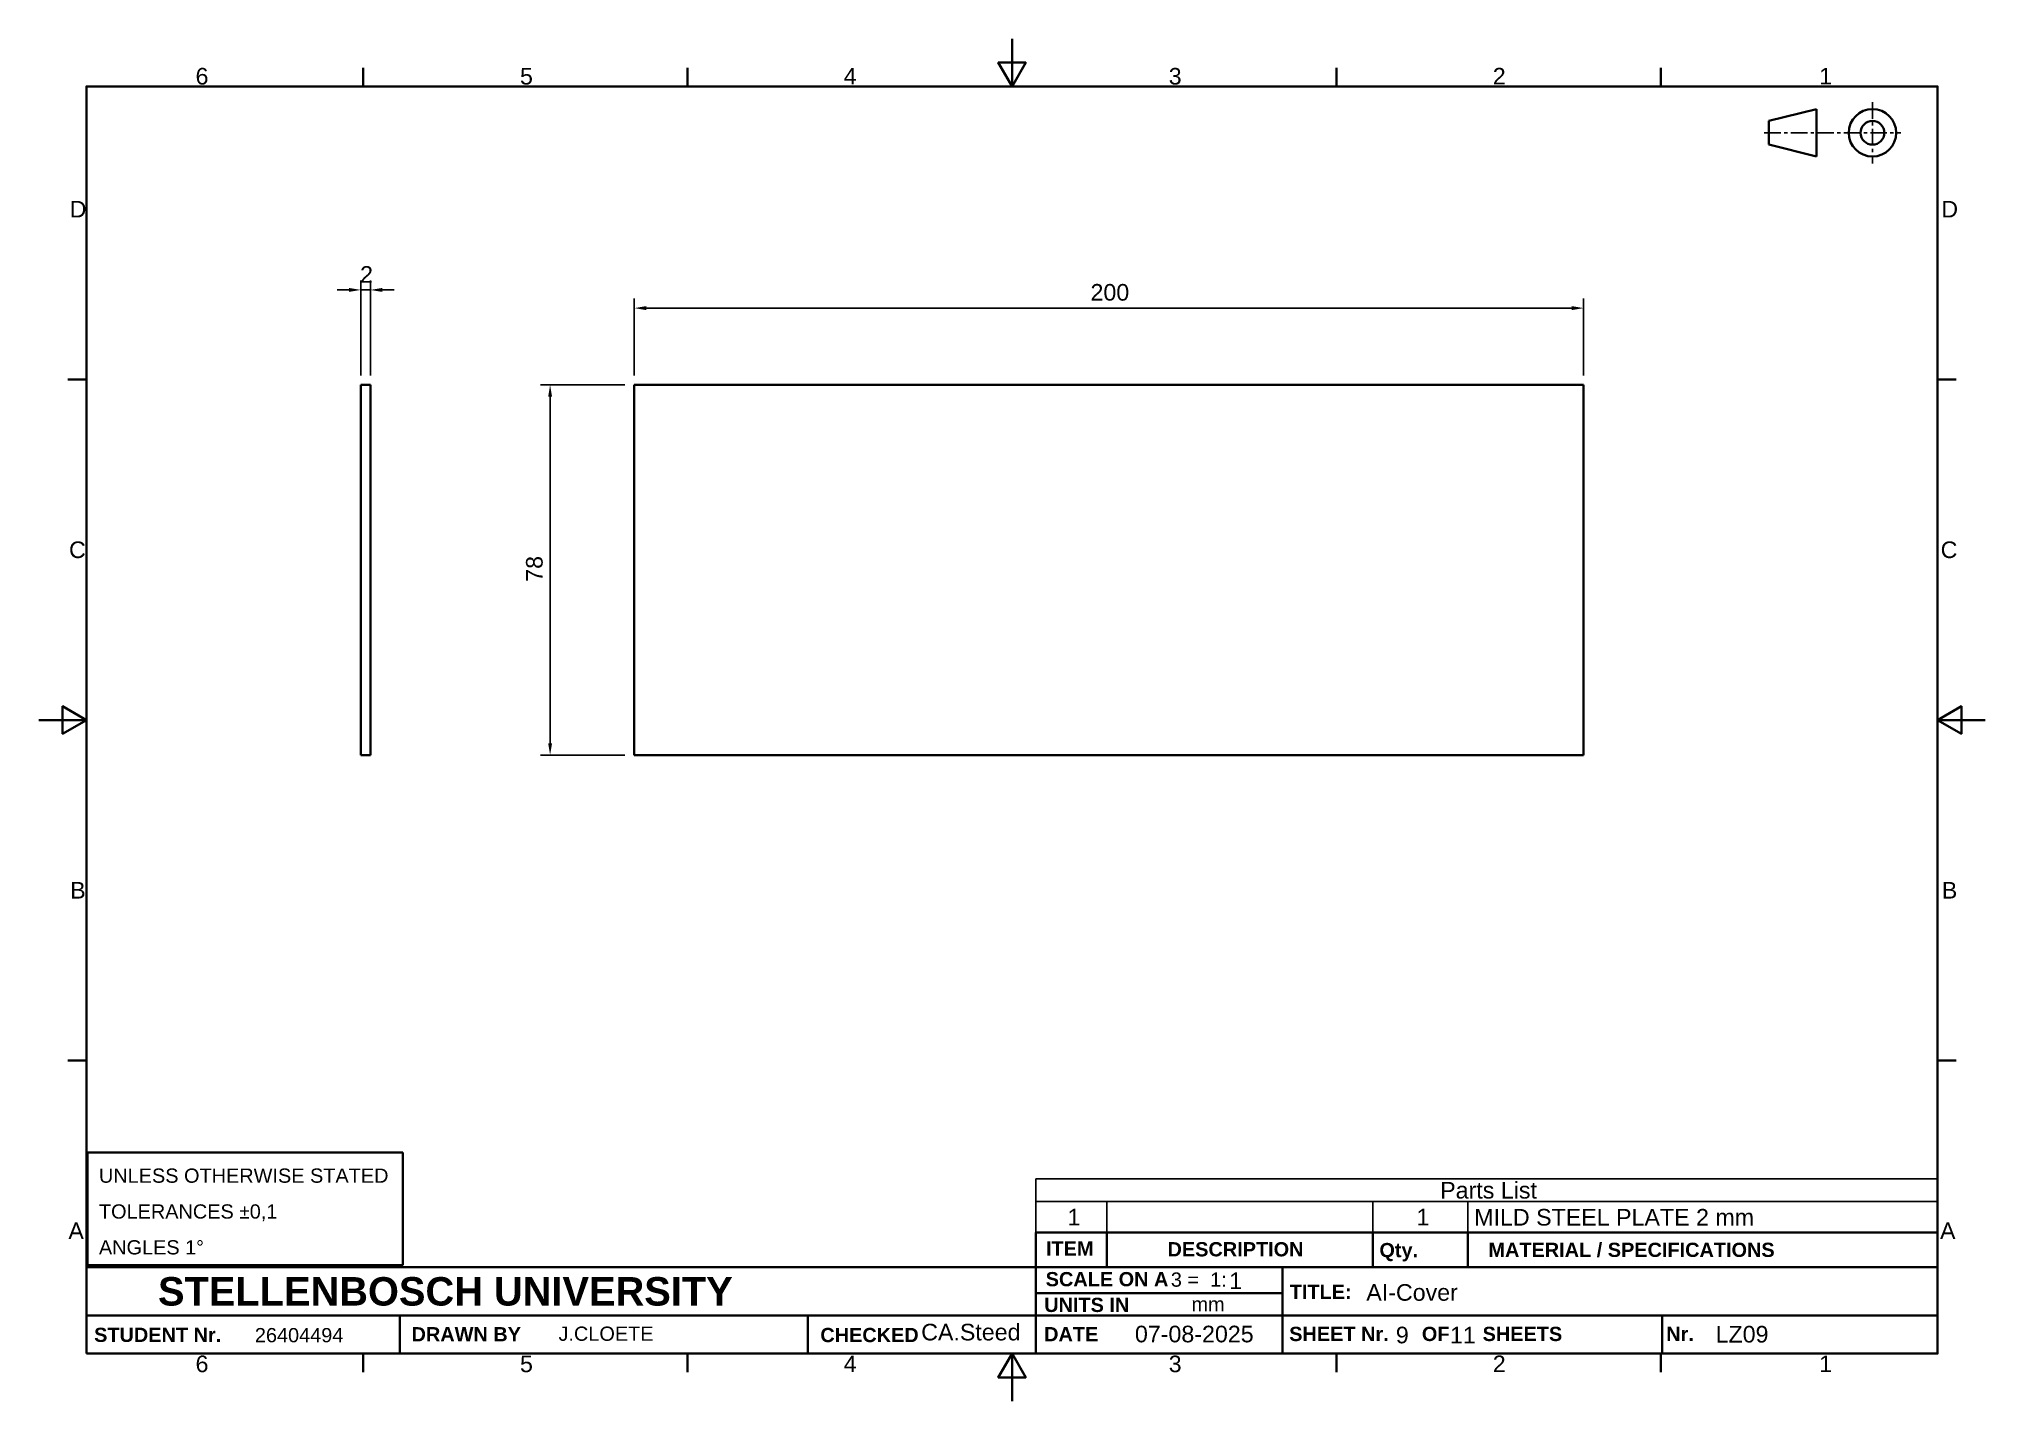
# Model space of a CAD drawing. Header units: millimetres. Extents: x 0 to 410, y 0 to 287.
import ezdxf

# ---------------------------------------------------------------- set-up
doc = ezdxf.new("R2010")
doc.units = ezdxf.units.MM
doc.linetypes.add('CENTER_ACAD', pattern=[1336.842178, 835.526367, -167.10527, 167.10527, -167.10527])
for name, color, linetype, lineweight in [('Border_0', 7, 'Continuous', 35), ('Border_2', 7, 'Continuous', 35), ('Dimensions(ISO)', 7, 'Continuous', 25), ('Sketch Geometry(ISO)', 7, 'Continuous', 35), ('Symbols(ISO)', 7, 'Continuous', 25), ('Visible Edges(ISO)', 7, 'Continuous', 35)]:
    doc.layers.add(name, color=color, linetype=linetype, lineweight=lineweight)
doc.styles.add('Border_1', font='arial.ttf')
doc.styles.add('Copy of DEFAULT-ISO', font='arial.ttf')
doc.styles.add('DEFAULT-ISO', font='arial.ttf')
doc.styles.add('ROMANS', font='romans.shx')
doc.dimstyles.new('PRIOR2-01', dxfattribs={"dimtxt": 3.5, "dimasz": 2.5, "dimexe": 2, "dimexo": 2, "dimgap": 1.5, "dimtad": 1, "dimtoh": 1, "dimdec": 0, "dimzin": 0, "dimtxsty": 'DEFAULT-ISO', "dimcen": 0.09, "dimclrd": 7, "dimclre": 7, "dimclrt": 7, "dimaunit": 1, "dimadec": 0, "dimazin": 0, "dimtfac": 1, "dimtdec": 3, "dimtmove": 0, "dimatfit": 3, "dimfxl": 1, "dimtolj": 1, "dimtzin": 0, "dimlwd": 25, "dimlwe": 25, "dimarcsym": 0})

# ---------------------------------------------------------------- blocks, each defined once
blk = doc.blocks.new('Borders Default Border')
at = {"layer": 'Border_0'}
for p, q in [((68.33, 277), (68.33, 280.9)), ((136.67, 277), (136.67, 280.9)), ((273.33, 277), (273.33, 280.9)), ((341.67, 277), (341.67, 280.9)), ((10, 215.25), (6.1, 215.25)), ((400, 215.25), (403.9, 215.25)), ((10, 71.75), (6.1, 71.75)), ((400, 71.75), (403.9, 71.75)), ((68.33, 10), (68.33, 6.1)), ((136.67, 10), (136.67, 6.1)), ((273.33, 10), (273.33, 6.1)), ((341.67, 10), (341.67, 6.1))]:
    blk.add_line(p, q, dxfattribs=at)
at = {"layer": 'Border_0', "flags": 128}
for points in [[(205, 287), (205, 277), (202.11, 282), (207.89, 282), (205, 277)], [(10, 10), (10, 277), (400, 277), (400, 10), (10, 10)], [(0, 143.5), (10, 143.5), (5, 146.39), (5, 140.61), (10, 143.5)], [(410, 143.5), (400, 143.5), (405, 146.39), (405, 140.61), (400, 143.5)], [(205, 0), (205, 10), (202.11, 5), (207.89, 5), (205, 10)]]:
    blk.add_lwpolyline(points, dxfattribs=at)
at = {"layer": 'Border_2', "char_height": 3.5, "attachment_point": 7, "style": 'Border_1'}
for s, insert in [('6', (33, 277.34)), ('5', (101.35, 277.34)), ('4', (169.54, 277.4)), ('3', (238.02, 277.34)), ('2', (306.29, 277.4)), ('1', (375.03, 277.4)), ('D', (6.48, 249.38)), ('D', (400.78, 249.38)), ('C', (6.34, 177.57)), ('C', (400.64, 177.57)), ('B', (6.59, 105.88)), ('B', (400.89, 105.88)), ('A', (6.21, 34.13)), ('A', (400.51, 34.13)), ('6', (33, 6.04)), ('5', (101.35, 6.04)), ('4', (169.54, 6.1)), ('3', (238.02, 6.04)), ('2', (306.29, 6.1)), ('1', (375.03, 6.1))]:
    blk.add_mtext(s, dxfattribs=dict(at, insert=insert))
blk = doc.blocks.new('Title Blocks stellenbosch')
at = {"layer": 'Sketch Geometry(ISO)'}
for p, q in [((218.02, 9.91), (218.02, 35.41)), ((218.02, 35.41), (408.02, 35.41)), ((233.02, 35.41), (233.02, 28.16)), ((289.02, 35.41), (289.02, 28.16)), ((309.02, 35.41), (309.02, 28.16)), ((18.02, 28.16), (408.02, 28.16)), ((270.02, 28.16), (270.02, 9.91)), ((218.02, 22.66), (270.02, 22.66)), ((18.02, 17.91), (408.02, 17.91)), ((84.02, 17.91), (84.02, 9.91)), ((170.02, 17.91), (170.02, 9.91)), ((350.02, 17.91), (350.02, 9.91)), ((408.02, 9.91), (18.02, 9.91))]:
    blk.add_line(p, q, dxfattribs=at)
at = {"layer": 'Symbols(ISO)', "color": 7, "attachment_point": 1, "style": 'ROMANS'}
for s, insert, char_height in [('\\fArial|b1|i0;{\\H3.0000;ITEM}', (220.18, 33.57), 3), ('\\fArial|b1|i0;{\\H3.0000;DESCRIPTION}', (245.79, 33.4), 3), ('\\fArial|b1|i0;{\\H3.0000;Qty.}', (290.42, 33.22), 3), ('\\fArial|b1|i0;{\\H3.0000;MATERIAL / SPECIFICATIONS}', (313.39, 33.28), 3), ('\\fArial|b1|i0;{\\H6.0000;STELLENBOSCH UNIVERSITY}', (33.11, 26.03), 6), ('\\fArial|b1|i0;{\\H3.0000;SCALE ON A}', (220.12, 27.1), 3), ('\\fArial|b1|i0;{\\H3.0000;UNITS IN}', (219.81, 21.68), 3), ('\\fArial|b1|i0;{\\H3.0000;TITLE:}', (271.53, 24.43), 3), ('\\fArial|b1|i0;{\\H3.0000;STUDENT Nr.}', (19.65, 15.37), 3), ('\\fArial|b1|i0;{\\H3.0000;DRAWN BY}', (86.53, 15.49), 3), ('\\fArial|b1|i0;{\\H3.0000;CHECKED}', (172.64, 15.33), 3), ('\\fArial|b1|i0;{\\H3.0000;DATE}', (219.79, 15.51), 3), ('\\fArial|b1|i0;{\\H3.0000;SHEET Nr.      OF      SHEETS}', (271.42, 15.56), 3)]:
    blk.add_mtext(s, dxfattribs=dict(at, insert=insert, char_height=char_height))
at = {"layer": 'Symbols(ISO)', "color": 7, "insert": (350.85, 15.57), "char_height": 3, "width": 7.4832, "attachment_point": 1, "style": 'ROMANS'}
blk.add_mtext('\\fArial|b1|i0;{\\H3.0000;Nr.}', dxfattribs=at)
blk = doc.blocks.new('iso1st')
at = {"layer": 'Sketch Geometry(ISO)'}
for p, q in [((-3.3785, 5.0225), (-13.3785, 2.5225)), ((-3.3785, -4.9775), (-3.3785, 5.0225)), ((-13.3785, 2.5225), (-13.3785, -2.4775)), ((-13.3785, -2.4775), (-3.3785, -4.9775))]:
    blk.add_line(p, q, dxfattribs=at)
at = {"layer": 'Sketch Geometry(ISO)', "linetype": 'CENTER_ACAD', "lineweight": 25, "ltscale": 0.00418}
for p, q in [((8.4235, 6.4415), (8.4235, -6.4415)), ((-14.3695, 0.0225), (14.3695, 0.0225))]:
    blk.add_line(p, q, dxfattribs=at)
at = {"layer": 'Sketch Geometry(ISO)'}
for radius in [5, 2.5]:
    blk.add_circle((8.4235, 0.0225), radius, dxfattribs=at)
blk = doc.blocks.new('TOLTAB1')
at = {"layer": 'Sketch Geometry(ISO)'}
for p, q in [((33.2, 11.89), (-33.2, 11.89)), ((-33.2, 11.89), (-33.2, -11.89)), ((33.2, -11.89), (33.2, 11.89)), ((-33.2, -11.89), (33.2, -11.89))]:
    blk.add_line(p, q, dxfattribs=at)
at = {"layer": 'Symbols(ISO)', "color": 7, "insert": (-30.81, 8.49), "char_height": 3, "attachment_point": 1, "line_spacing_factor": 1.509892, "style": 'Copy of DEFAULT-ISO'}
blk.add_mtext('\\fArial|b0|i0;{\\H3.0000;UNLESS OTHERWISE STATED\\PTOLERANCES }\\fAIGDT|b0|i0;{\\H3.0000;`}\\fArial|b0|i0;{\\H3.0000;0,1\\PANGLES 1}\\fAIGDT|b0|i0;{\\H3.0000;~}', dxfattribs=at)
blk = doc.blocks.new('Title block default')
at = {"layer": 'Symbols(ISO)', "color": 7, "attachment_point": 1, "style": 'Copy of DEFAULT-ISO'}
for s, insert, char_height in [('\\fArial|b0|i0;{\\H3.0000;3 =  1:}', (87.76, 7.4), 3), ('\\fArial|b0|i0;{\\H3.0000;mm}', (92.11, 2.22), 3), ('\\fArial|b0|i0;{\\H3.0000;J.CLOETE}', (-41.24, -4), 3), ('\\fArial|b0|i0;07-08-2025', (80.2, -3.82), 3.5), ('\\fArial|b0|i0;{\\H3.0000;26404494}', (-105.21, -4.31), 3)]:
    blk.add_mtext(s, dxfattribs=dict(at, insert=insert, char_height=char_height))
blk = doc.blocks.new('*D9')
at = {"layer": 'Defpoints', "color": 0, "linetype": 'Continuous', "transparency": 16777216}
for p in [(67.82, 234.11), (67.82, 214.11), (69.82, 214.11)]:
    blk.add_point(p, dxfattribs=at)
at = {"layer": 'Dimensions(ISO)', "color": 7, "linetype": 'Continuous', "lineweight": 25, "transparency": 16777216}
for p, q in [((65.32, 234.11), (62.82, 234.11)), ((67.82, 216.11), (67.82, 236.11)), ((69.82, 234.11), (67.82, 234.11)), ((69.82, 216.11), (69.82, 236.11)), ((72.32, 234.11), (74.82, 234.11))]:
    blk.add_line(p, q, dxfattribs=at)
at = {"layer": 'Dimensions(ISO)', "color": 7, "linetype": 'Continuous', "transparency": 16777216}
for points in [[(65.32, 234.53), (65.32, 233.7), (67.82, 234.11)], [(72.32, 234.53), (72.32, 233.7), (69.82, 234.11)]]:
    blk.add_solid(points, dxfattribs=at)
at = {"layer": 'Dimensions(ISO)', "color": 7, "linetype": 'Continuous', "lineweight": 25, "transparency": 16777216, "insert": (67.66, 239.13), "char_height": 3.5, "attachment_point": 1, "style": 'DEFAULT-ISO'}
blk.add_mtext('\\A1;2', dxfattribs=at)
blk = doc.blocks.new('*D10')
at = {"layer": 'Defpoints', "color": 0, "linetype": 'Continuous', "transparency": 16777216}
for p in [(125.43, 230.28), (125.43, 214.11), (325.43, 214.11)]:
    blk.add_point(p, dxfattribs=at)
at = {"layer": 'Dimensions(ISO)', "color": 7, "linetype": 'Continuous', "lineweight": 25, "transparency": 16777216}
for p, q in [((125.43, 216.11), (125.43, 232.28)), ((322.93, 230.28), (127.93, 230.28)), ((325.43, 216.11), (325.43, 232.28))]:
    blk.add_line(p, q, dxfattribs=at)
at = {"layer": 'Dimensions(ISO)', "color": 7, "linetype": 'Continuous', "transparency": 16777216}
for points in [[(127.93, 230.7), (127.93, 229.87), (125.43, 230.28)], [(322.93, 230.7), (322.93, 229.87), (325.43, 230.28)]]:
    blk.add_solid(points, dxfattribs=at)
at = {"layer": 'Dimensions(ISO)', "color": 7, "linetype": 'Continuous', "lineweight": 25, "transparency": 16777216, "insert": (221.54, 235.36), "char_height": 3.5, "attachment_point": 1, "style": 'DEFAULT-ISO'}
blk.add_mtext('\\A1;200', dxfattribs=at)
blk = doc.blocks.new('*D11')
at = {"layer": 'Defpoints', "color": 0, "linetype": 'Continuous', "transparency": 16777216}
for p in [(125.43, 214.11), (107.69, 136.11), (125.43, 136.11)]:
    blk.add_point(p, dxfattribs=at)
at = {"layer": 'Dimensions(ISO)', "color": 7, "linetype": 'Continuous', "lineweight": 25, "transparency": 16777216}
for p, q in [((123.43, 214.11), (105.69, 214.11)), ((107.69, 211.61), (107.69, 138.61)), ((123.43, 136.11), (105.69, 136.11))]:
    blk.add_line(p, q, dxfattribs=at)
at = {"layer": 'Dimensions(ISO)', "color": 7, "linetype": 'Continuous', "transparency": 16777216}
for points in [[(107.28, 211.61), (108.11, 211.61), (107.69, 214.11)], [(107.28, 138.61), (108.11, 138.61), (107.69, 136.11)]]:
    blk.add_solid(points, dxfattribs=at)
at = {"layer": 'Dimensions(ISO)', "color": 7, "linetype": 'Continuous', "lineweight": 25, "transparency": 16777216, "insert": (102.62, 172.62), "char_height": 3.5, "attachment_point": 1, "rotation": 90, "style": 'DEFAULT-ISO'}
blk.add_mtext('\\A1;78', dxfattribs=at)
blk = doc.blocks.new('Parts List9')
at = {"layer": 'Symbols(ISO)'}
for p, q in [((400, 46.82), (210, 46.82)), ((210, 46.82), (210, 42.03)), ((400, 46.82), (400, 42.03)), ((400, 42.03), (210, 42.03)), ((210, 42.03), (210, 35.5)), ((225, 42.03), (225, 35.5)), ((281, 42.03), (281, 35.5)), ((301, 42.03), (301, 35.5)), ((400, 42.03), (400, 35.5)), ((400, 35.5), (210, 35.5))]:
    blk.add_line(p, q, dxfattribs=at)
at = {"layer": 'Symbols(ISO)', "char_height": 3.5, "attachment_point": 7, "style": 'Border_1'}
for s, insert in [('Parts List', (295.21, 42.62)), ('1', (216.7, 37.01)), ('1', (290.2, 37.01)), ('MILD STEEL PLATE 2 mm', (302.38, 36.93))]:
    blk.add_mtext(s, dxfattribs=dict(at, insert=insert))

msp = doc.modelspace()

# ---------------------------------------------------------------- linework, layer by layer
at = {"layer": 'Visible Edges(ISO)'}
for p, q in [((67.82, 214.11), (69.82, 214.11)), ((67.82, 136.11), (67.82, 214.11)), ((69.82, 136.11), (69.82, 214.11)), ((325.43, 214.11), (125.43, 214.11)), ((125.43, 214.11), (125.43, 136.11)), ((325.43, 136.11), (325.43, 214.11)), ((67.82, 136.11), (69.82, 136.11)), ((125.43, 136.11), (325.43, 136.11))]:
    msp.add_line(p, q, dxfattribs=at)

# ---------------------------------------------------------------- block references
for name, p in [('Borders Default Border', (0, 0)), ('iso1st', (377.85, 267.2)), ('TOLTAB1', (43.45, 40.51)), ('Title Blocks stellenbosch', (-8.02, 0.09)), ('Title block default', (150.7, 19.7))]:
    msp.add_blockref(name, p)
at = {"layer": 'Symbols(ISO)'}
msp.add_blockref('Parts List9', (0, 0), dxfattribs=at)

# ---------------------------------------------------------------- texts
at = {"layer": 'Symbols(ISO)', "color": 7, "char_height": 3.5, "attachment_point": 1, "style": 'Copy of DEFAULT-ISO'}
for s, insert in [('\\fArial|b0|i0;1', (250.74, 27.1)), ('\\fArial|b0|i0;9', (285.86, 15.67))]:
    msp.add_mtext(s, dxfattribs=dict(at, insert=insert))
for s, insert, width in [('\\fArial|b0|i0;AI-Cover', (279.64, 24.64), 19.29), ('\\fArial|b0|i0;CA.Steed', (185.87, 16.28), 32.6124), ('\\fArial|b0|i0;11', (297.27, 15.65), 5.4367), ('\\fArial|b0|i0;LZ09', (353.23, 15.84), 11.1429)]:
    msp.add_mtext(s, dxfattribs=dict(at, insert=insert, width=width))

# ---------------------------------------------------------------- dimensions: what is measured, and where the dimension line sits
at = {"layer": 'Dimensions(ISO)', "color": 7, "linetype": 'Continuous', "lineweight": 25}
dim = msp.add_linear_dim(base=(67.82, 234.11), p1=(69.82, 214.11), p2=(67.82, 214.11), dimstyle='PRIOR2-01', override={"dimgap": 1.5, "dimtoh": 0, "dimdec": 0, "dimtol": 0, "dimlim": 0, "dimtp": 0, "dimtm": 0, "dimtdec": 3, "dimtofl": 1, "dimatfit": 1}, dxfattribs=at)
dim.commit()
dim.dimension.update_dxf_attribs({"geometry": '*D9', "text_midpoint": (68.82, 234.11), "dimtype": 160})
for base, p1, p2, angle, picture, middle in [((125.43, 230.28), (325.43, 214.11), (125.43, 214.11), 180, '*D10', (225.43, 230.28)), ((107.69, 136.11), (125.43, 214.11), (125.43, 136.11), 90, '*D11', (107.69, 175.11))]:
    dim = msp.add_linear_dim(base=base, p1=p1, p2=p2, angle=angle, dimstyle='PRIOR2-01', override={"dimgap": 1.5, "dimtoh": 0, "dimdec": 0, "dimtol": 0, "dimlim": 0, "dimtp": 0, "dimtm": 0, "dimtdec": 3, "dimtofl": 0, "dimatfit": 1}, dxfattribs=at)
    dim.commit()
    dim.dimension.update_dxf_attribs({"geometry": picture, "text_midpoint": middle, "dimtype": 160})

doc.saveas('drawing.dxf')
